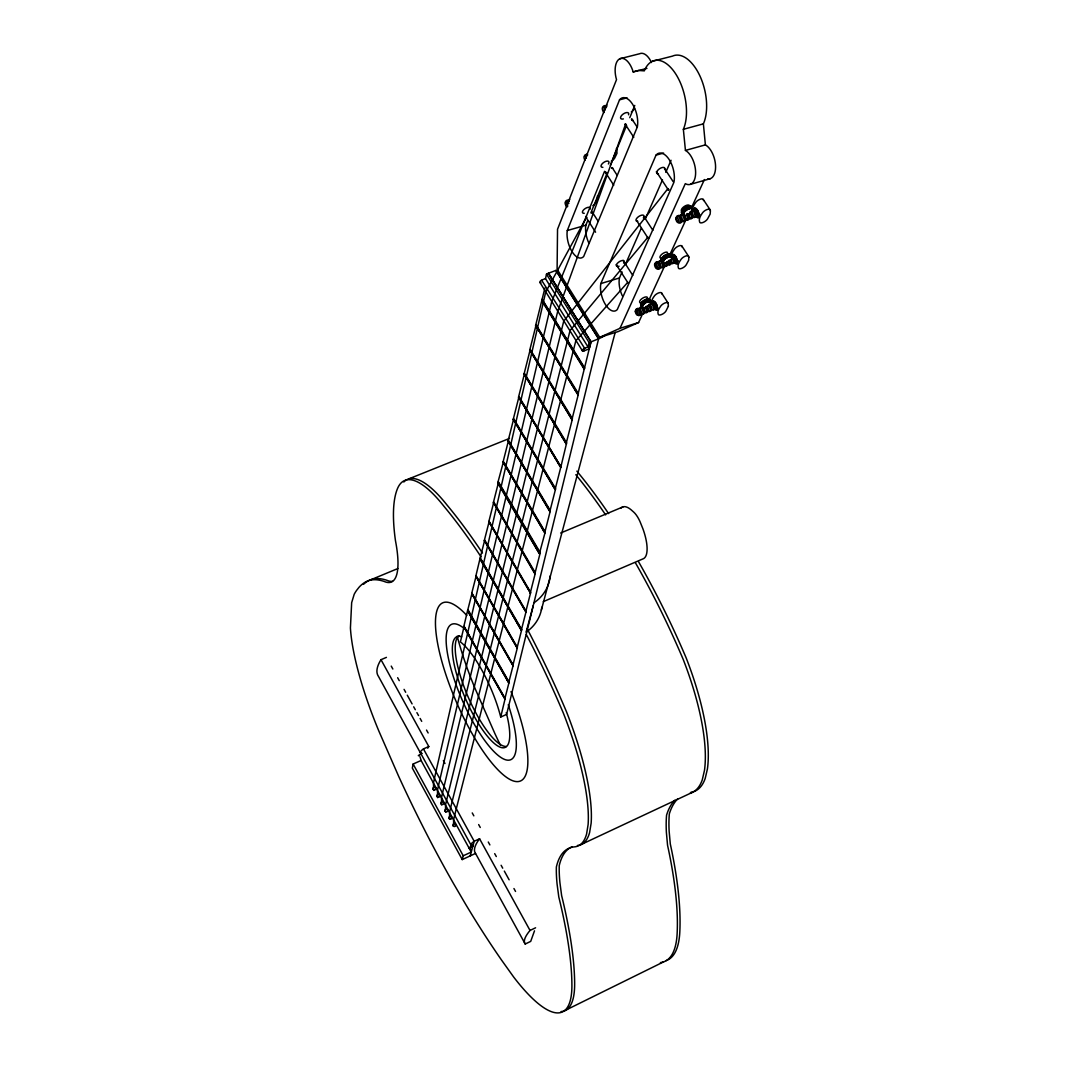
<?xml version="1.0" encoding="UTF-8"?>
<svg xmlns="http://www.w3.org/2000/svg" width="1066" height="1066" viewBox="0 0 1066 1066"><rect width="100%" height="100%" fill="white"/><g stroke="black" fill="none" stroke-linecap="round" stroke-linejoin="round"><path stroke-width="1.5" d="M640.759 307.608A3.624 1.426 69.1 0 1 642.132 307.248L640.919 304.596C639.067 300.559 644.85 311.059 640.972 303.93M662.865 262.463C659.268 253.295 662.586 269.125 663.945 260.064L662.079 257.559L664.185 255.707L665.331 255.014L667.01 257.666L669.408 256.52L667.036 252.136A4.664 2.025 -33.5 0 0 660.947 255.147A4.664 2.025 -33.5 0 0 661.733 258.252M671.313 256.506L669.275 256.799L667.676 254.334L668.955 253.921L671.02 256.813L669.715 254.041L671.753 257.706C671.78 260.757 666.703 263.888 663.305 263.648M681.947 212.534L683.812 215.718L681.72 211.947C682.586 218.423 690.222 215.119 692.78 210.215L690.408 205.805L692.78 210.215M681.814 211.201L683.599 215.039M420.031 756.807L421.097 760.484L413.128 764.029L412.329 768.093L462.231 859.582L475.543 853.426A66.265 18.522 -29.6 0 1 479.58 838.782L474.183 841.261L470.226 855.891M467.841 610.751L508.948 682.76L467.534 610.885L463.817 626.475L505.017 699.123L463.976 626.928L460.392 641.919A60.109 16.696 66.4 0 1 500.714 717.032L506.616 714.407L598.599 338.775L556.026 270.378L548.297 273.322L591.044 341.88L589.245 348.822L583.915 350.927A2.438 1.026 -32.1 0 1 582.356 350.354A2.438 1.026 -32.1 0 1 584.594 348.289L588.032 346.943L545.512 278.626L546.485 274.189L548.444 273.242L590.977 341.76L589.565 347.636M497.729 483.058L498.395 482.778L540.076 553.401L539.396 553.68L497.729 483.058L503.272 462.351L545.032 532.734L504.111 463.763M467.534 610.885L471.865 593.882L513.052 665.704L471.705 593.389L476.022 576.493L517.276 648.128L475.862 575.986L479.927 558.93L521.58 630.246L480.246 558.797M479.927 558.93L484.55 540.782L525.964 612.031L484.39 540.249L489.014 522.073L530.522 593.109L488.854 521.514L493.611 502.806L535.199 573.641L530.188 593.256M484.23 540.915L484.39 540.249M488.694 522.207L488.854 521.514M493.291 502.939L498.395 482.778M502.939 462.484L508.309 441.297L550.163 511.453L508.309 441.297M507.962 441.431L513.492 419.578L555.439 489.494L513.492 419.578M513.146 419.724L518.796 397.391L560.836 467.068L518.796 397.391M518.436 397.538L524.312 374.286L566.459 443.696L524.312 374.286M523.952 374.433L530.002 350.421L572.255 419.578L530.868 351.847M529.642 350.567L535.892 325.783L578.252 394.66L535.892 325.783M535.518 325.916L544.913 288.033M584.075 369.049L541.608 300.452L542.208 299.359L584.674 367.943L584.448 368.889L542.847 301.705M539.396 553.68L497.902 482.325M504.724 699.256L508.948 682.76M508.655 682.893L467.747 609.979M512.746 665.837L517.276 648.128M516.97 648.261L521.58 630.246M521.274 630.379L480.086 558.278M525.645 612.177L530.522 593.109M534.865 573.774L493.451 502.233M544.699 532.88L503.125 461.738M549.816 511.587L508.149 440.658M555.093 489.64L513.332 418.925M560.476 467.201L518.636 396.712M566.099 443.842L524.152 373.566M571.896 419.724L529.855 349.688M577.879 394.806L535.745 325.01M500.714 717.032L505.017 699.123M508.788 682.293L513.052 665.704M521.434 629.726L525.964 612.031M535.039 573.055L540.076 553.401M539.583 552.934L545.032 532.734M544.886 532.121L550.163 511.453M550.003 510.801L555.439 489.494M555.279 488.828L560.836 467.068M560.929 466.642L566.459 443.696M566.299 442.976L572.255 419.578M572.109 418.831L578.252 394.66M578.105 393.887L589.245 348.822M583.915 350.927L584.594 348.289L541.568 280.158A2.399 1.093 -32.2 0 0 539.889 281.97A2.399 1.093 -32.2 0 0 540.995 282.73M588.032 346.943L589.138 342.639L546.485 274.189M462.231 859.582L463.23 855.785L413.128 764.029M615.202 332.365L541.341 610.138M533.253 605.635L526.098 632.191A44.079 38.962 13.3 0 0 541.848 607.194M657.442 310.099A2.438 1.026 -33 0 1 656.816 310.286L657.575 307.701L653.378 301.132M699.762 214.466A2.572 1.119 -34.2 0 0 699.069 214.799L698.19 217.664L696.418 214.959M534.506 930.818L530.708 941.385L525.218 944.023L475.543 853.426M619.533 99.818A19.188 9.727 76 0 1 632.311 103.842A19.188 9.727 76 0 1 637.361 126.867L583.675 256.48A17.869 8.595 74.2 0 1 572.122 251.736A17.869 8.595 74.2 0 1 567.272 230.549L619.533 99.818L627.075 97.845M604.569 171.306L551.642 301.838L439.872 779.566L437.46 790.332L437.646 797.714M588.885 243.141A17.802 8.688 74.3 0 1 585.834 225.219L587.726 220.609M590.857 212.934L607.167 172.998M610.298 165.323L626.608 125.388M629.753 117.713L634.776 105.427M656.016 155.143A18.895 9.767 75.2 0 1 669.048 159.38A18.895 9.767 75.2 0 1 673.925 182.313L617.267 309.58A17.616 8.608 73.5 0 1 605.501 304.649A17.616 8.608 73.5 0 1 600.811 283.583L656.016 155.143L663.585 153.051M622.304 295.762A17.536 8.701 73.5 0 1 619.439 277.986L622.078 271.95M625.396 264.408L641.279 228.191M645.25 219.13L662.466 179.887M665.77 172.346L671.06 160.273M681.414 211.321L682.866 209.416L684.519 211.934L683.453 213.706M619.839 58.75A17.802 9.048 76.6 0 0 616.521 79.63L557.531 229.257L557.105 269.245L599.718 337.336L620.012 328.315L685.318 183.645A18.002 9.447 75.3 0 0 695.632 172.799A18.002 9.447 75.3 0 0 685.438 150.413L683.359 129.306A40.335 21 76.3 0 0 675.191 73.141A40.335 21 76.3 0 0 644.304 70.862L638.534 70.463L633.177 71.915A17.802 9.048 76.6 0 0 619.839 58.75L639.613 53.753A17.736 9.128 76.7 0 1 651.473 62.534M640.599 304.05L641.945 302.318L643.504 304.743L642.145 306.475M660.96 259.411L662.346 257.599M684.519 211.934L682.586 209.376L683.493 208.456L685.145 210.961L686.491 210.175L684.758 207.457L685.931 206.737L688.463 205.765L689.982 208.576L691.274 208.163L704.426 179.528M643.504 304.743L641.679 302.278L642.531 301.425L644.344 303.89L645.356 303.104L643.731 300.492L647.262 298.853C654.484 308.434 645.596 292.963 650.7 301.238M665.331 255.014L667.822 254.121M689.982 208.576L688.463 205.765M648.701 301.558L647.262 298.853A4.544 1.932 -33 0 0 645.117 297.068A4.544 1.932 -33 0 0 640.066 300.545A4.544 1.932 -33 0 0 641.372 302.824M685.931 206.737L687.663 209.456L690.115 208.283M644.93 299.999L646.476 302.424L648.821 301.292M649.554 301.265L649.914 300.492M670.088 256.639L669.928 254.694M648.848 299.106L651.459 302.917C649.314 306.941 641.719 311.219 640.919 304.596M599.718 337.336L618.08 331.606L638.601 322.532L642.758 313.497M648.994 299.946L664.931 265.327M669.781 254.787L686.411 218.663M585.714 216.824L586.313 217.544L545.659 292.177L435.821 772.197L433.449 783.017L433.675 790.452M632.778 120.351L631.991 119.192L632.351 120.565M631.632 119.752L632.444 119.952M612.364 167.868C612.697 167.775 611.964 168.441 611.857 168.028M634.537 108.292L634.004 109.118A4.784 2.319 -34.7 0 1 631.299 111.943M668.142 189.655L667.689 188.922L563.701 321.239L448 794.357L445.495 805.003L445.628 812.292M648.621 238.278L647.955 237.185L570.043 330.527L452.077 801.792L449.532 812.372L449.625 818.994M628.007 283.103L627.621 282.477L575.84 340.787L456.168 809.241L453.583 819.767L453.636 826.137M688.33 206.071L690.408 205.805M684.239 211.881L685.145 210.961M662.079 257.559L663.678 260.024L665.864 258.372L664.185 255.707M641.665 305.422L642.132 305.809M647.142 299.133L649.154 298.813M643.238 304.703L644.077 303.863M612.097 167.535L612.683 168.321M592.336 213.053C592.976 213.773 592.376 212.001 591.896 212.64M683.493 208.456L684.838 207.657M642.531 301.425L643.811 300.679M681.547 212.774L681.72 211.947M690.088 206.124L692.887 209.336M686.491 210.175L687.663 209.456M690.835 207.084L691.008 206.258M689.622 205.658L692.66 208.749M665.784 258.185L667.01 257.666M671.02 256.813L671.926 256.919L670.327 254.454M671.753 257.706L671.926 256.919M649.367 299.426L651.459 302.917M649.594 299.932L649.754 299.186M645.356 303.104L646.396 302.251L644.837 299.812M563.874 1011.061L663.585 961.878M525.218 944.023A67.305 16.19 -29.8 0 1 530.029 930.445L535.598 927.793M581.05 844.565L692.047 792.518M463.23 855.785L471.252 852.08L470.106 847.63L473.064 846.271L473.371 845.151L468.787 847.883L469.973 847.697M421.816 753.529L418.325 755.634L419.524 755.634M421.87 753.276A6.263 2.012 -29 0 1 423.455 748.905L428.799 746.533L381.002 659.694L386.425 657.376M543.247 601.664L643.518 558.651A32.273 11.553 67 0 0 642.905 528.789L640.946 523.926A14.777 5.317 67.1 0 0 633.71 512.106L631.219 509.894A32.753 11.739 67 0 0 621.132 508.042M560.649 533.027L623.064 506.843M371.701 579.398L397.818 568.564M560.676 466.375L518.982 396.565M408.558 478.98L509.428 438.446M592.23 213.147L592.27 212.094L598.159 221.288M589.138 342.639L598.599 338.775A44.585 36.79 14.3 0 0 605.288 335.284M542.101 279.918L545.512 278.626M620.012 328.315L638.601 322.532M600.811 283.583L619.439 277.986M567.272 230.549L585.834 225.219M690.422 184.338L710.262 178.688M685.438 150.413L705.386 144.883L703.387 123.856A40.162 21.2 76.4 0 0 700.082 76.312A40.162 21.2 76.4 0 0 672.486 56.125L652.392 61.255M683.359 129.306L703.387 123.856M633.177 71.915L646.942 68.384M661.72 261.183L662.479 261.303M668.955 253.921L669.715 254.041M682.16 213.227L682.946 213.36M683.812 215.718L684.585 215.865M650.407 301.531L651.539 302.118M628.42 282.93L628.14 282.49M628.247 283.396L627.701 282.65M586.007 216.451L586.806 217.624M586.287 217.557L585.607 216.598L595.588 232.215M648.061 238.278L647.422 237.292L647.995 238.171M605.381 172.306L605.861 172.972M605.595 171.799L606.048 172.545M611.697 167.722L611.951 168.401M668.169 188.775L668.542 189.282M668.515 190.134L667.929 189.255M668.449 190.068L656.363 171.639M605.675 172.612L605.221 172.106L605.928 173.078M625.689 124.136L626.168 124.869L625.555 123.989M625.182 124.242L625.809 125.202M625.329 124.522L625.635 124.895M632.018 119.205L637.348 127.32M631.632 119.485L632.165 120.311M586.113 216.571L586.513 217.237M441.63 804.99L441.471 797.661L443.936 786.948L557.665 311.525L625.436 124.535M647.742 237.718L648.248 238.438L636.762 220.769M668.062 188.602L668.755 189.695M703.293 199.502L710.143 209.829M694.606 208.017L699.069 214.799M690.608 206.498L692.26 209.003M664.504 168.508L673.219 181.74M689.316 205.978L690.968 208.483M687.33 206.098L688.982 208.603M687.197 206.404L688.849 208.909M684.758 207.457L686.411 209.962M683.759 208.51L685.411 211.015M682.2 210.335L683.839 212.84M625.116 124.109L633.79 137.301M681.8 210.455L683.453 212.96M681.321 212.201L683.186 215.279M681.934 246.139L688.569 256.306M670.554 254.987L672.153 257.452M668.649 254.228L670.248 256.693M612.364 167.908L617.241 175.424M643.851 216.425L652.872 230.323M666.703 254.374L668.302 256.853M666.57 254.667L668.169 257.133A4.197 1.826 -33.5 0 0 667.276 257.612M664.265 255.893L665.864 258.372M663.225 256.719L664.824 259.185M662.959 256.679L664.558 259.145M661.706 258.478L663.305 260.943M613.75 185.204L605.515 172.559M661.32 258.585L662.919 261.063M660.867 260.237L662.692 263.249M661.64 293.057L668.076 303.064M655.137 307.661L656.816 310.286M648.394 298.72L649.94 301.145M648.101 299.013L649.647 301.438M623.157 260.384L632.791 275.428M646.183 299.2L647.742 301.625M646.063 299.466L647.608 301.891M643.731 300.492L645.276 302.931M642.798 301.465L644.344 303.89M641.332 303.157L642.878 305.582M616.241 264.608L628.34 283.449M640.946 303.264L642.505 305.702M555.879 270.444L598.599 338.775M548.444 273.242L584.914 332.046M539.996 282.517L582.436 350.887M541.834 299.506L584.301 368.09M536.105 324.864L578.465 393.727M530.215 349.541L572.469 418.685M524.512 373.433L566.659 442.843M513.679 418.778L555.639 488.681M508.495 440.511L550.349 510.667M503.458 461.591L545.219 531.974M498.568 482.045L540.249 552.654M493.785 502.099L535.372 572.922M489.174 521.381L530.681 592.416M484.71 540.116L526.124 611.351M480.393 558.144L521.74 629.58M476.169 575.853L517.436 647.488M472.011 593.256L513.199 665.077M464.11 626.342L505.164 698.523M468.054 609.859L509.095 682.16M391.235 666.103L392.848 669.008M397.658 677.723L399.257 680.641M404.067 689.356L405.68 692.274M407.279 695.179L412.089 703.893M413.688 706.811L415.3 709.716M416.899 712.621L418.512 715.526M420.111 718.431L421.71 721.349M426.52 730.063L428.132 732.968M443.363 760.604L444.975 763.509M472.238 812.932L473.837 815.85M478.661 824.564L480.26 827.469M488.281 842.007L489.88 844.925M494.691 853.639L496.303 856.558M501.113 865.272L502.712 868.177M504.325 871.095L509.135 879.81M513.945 888.538L515.544 891.442M479.58 838.782L530.029 930.445M423.455 748.905L474.183 841.261A6.356 1.799 -29.2 0 0 473.104 845.271M420.497 752.929L471.065 845.151M420.737 753.489L378.43 676.324A64.227 22.852 -29.3 0 1 381.002 659.694M421.097 760.484L471.252 852.08M661.933 293.963L661.773 293.496A4.65 1.972 -33.1 0 0 658.495 292.963A4.65 1.972 -33.1 0 0 654.031 296.508A17.616 7.435 -33.2 0 0 651.513 301.998M682.213 247.112L682.053 246.606A4.77 2.065 -33.7 0 0 678.749 245.966A4.77 2.065 -33.7 0 0 674.152 249.631A18.082 7.808 -33.8 0 0 671.62 257.146M703.573 200.555L703.413 200.008A4.904 2.172 -34.3 0 0 700.056 199.262A4.904 2.172 -34.3 0 0 695.338 203.046A18.575 8.182 -34.4 0 0 692.567 209.123M631.978 120.271L631.485 119.312M597.533 195.611L597.533 198.649L595.428 203.02A4.544 2.119 -33.4 0 1 592.883 205.631M656.776 307.488A2.412 0.959 69.1 0 1 656.296 307.621M653.391 304.423A3.238 1.279 69.1 0 1 654.977 303.117A3.238 1.279 69.1 0 1 656.669 307.768A3.238 1.279 69.1 0 1 654.484 307.461M652.579 303.81A4.85 1.932 69.1 0 1 654.964 301.838A4.85 1.932 69.1 0 1 657.495 308.82A4.85 1.932 69.1 0 1 654.231 308.354M639.533 309.446A3.624 1.426 69.1 0 1 641.292 307.994A3.624 1.426 69.1 0 1 643.198 313.217A3.624 1.426 69.1 0 1 640.773 312.858M645.423 307.448A3.624 1.426 69.1 0 1 646.609 312.245A3.624 1.426 69.1 0 1 644.264 311.485M643.438 307.967A2.265 0.893 69.1 0 1 644.823 310.792A2.265 0.893 69.1 0 1 643.917 311.885M646.116 306.355A3.624 1.426 69.1 0 1 647.861 311.165A3.624 1.426 69.1 0 1 645.903 311.685M647.235 306.901A2.265 0.893 69.1 0 1 648.275 309.167A2.265 0.893 69.1 0 1 647.941 310.699M649.887 305.076A2.265 0.893 69.1 0 1 651.699 307.528A2.265 0.893 69.1 0 1 650.9 309.167M649.127 304.53A3.624 1.426 69.1 0 1 651.326 309.047A3.624 1.426 69.1 0 1 649.874 310.792M650.58 303.344A3.624 1.439 69.1 0 1 653.485 307.274A3.624 1.439 69.1 0 1 652.192 309.886M651.433 303.104A3.624 1.439 69.1 0 1 654.377 305.929A3.624 1.439 69.1 0 1 653.818 309.673M648.448 305.436A3.624 1.426 69.1 0 1 650.193 310.259A3.624 1.426 69.1 0 1 648.221 310.779M642.625 307.714A3.624 1.426 69.1 0 1 644.33 311.765A3.624 1.426 69.1 0 1 643.358 313.764M639.08 309.566A2.265 0.893 69 0 1 640.453 309.886A2.265 0.893 69 0 1 641.332 312.778A2.265 0.893 69 0 1 640.12 312.951M636.042 310.806A3.638 1.412 69 0 1 637.788 309.353A3.638 1.412 69 0 1 639.693 314.577A3.638 1.412 69 0 1 637.281 314.217M636.842 313.431A3.638 1.412 69 0 1 636.482 312.565M637.175 309.593A3.624 1.412 69 0 1 638.96 308.9A3.624 1.412 69 0 1 640.866 313.404A3.624 1.412 69 0 1 639.4 314.883M652.978 304.503A2.265 0.893 69.1 0 1 654.218 304.183A2.265 0.893 69.1 0 1 655.31 307.181A2.265 0.893 69.1 0 1 654.071 307.514M656.136 308.767A3.624 1.439 69.1 0 1 655.67 308.527M654.937 302.264A3.624 1.439 69.1 0 1 656.976 305.915A3.624 1.439 69.1 0 1 656.536 308.794M569.284 200.595A3.571 1.359 70.2 0 1 569.817 199.262M569.124 200.941A2.239 0.839 70.2 0 1 569.351 200.928M566.686 205.245A3.571 1.346 70.2 0 1 566.326 204.392M565.819 201.874A3.571 1.346 70.2 0 1 566.925 200.595A3.571 1.346 70.2 0 1 568.831 203.393M567.685 206.324A2.678 1.013 70.2 0 1 565.66 205.125A2.678 1.013 70.2 0 1 565.673 201.78A2.678 1.013 70.2 0 1 567.698 205.258M567.045 200.808A3.571 1.346 70.2 0 1 568.751 200.741M584.967 160.246A2.758 1.066 70.7 0 1 584.181 156.196A2.758 1.066 70.7 0 1 586.34 158.154M585.967 155.023A3.678 1.426 70.7 0 1 587.752 154.876M584.714 156.116A3.678 1.426 70.7 0 1 587.033 155.929M606.647 106.227A3.771 1.519 71.2 0 1 606.927 105.014M603.916 111.104A3.771 1.506 71.2 0 1 603.543 110.211M603.116 106.813A3.771 1.506 71.2 0 1 605.901 107.999M604.022 112.53A2.825 1.133 71.2 0 1 602.37 109.305A2.825 1.133 71.2 0 1 603.156 107.32A2.825 1.133 71.2 0 1 604.942 110.198M604.529 105.88A3.771 1.506 71.2 0 1 606.661 106.787M694.752 210.322A3.411 1.439 70.1 0 1 697.044 210.855A3.411 1.439 70.1 0 1 698.11 215.412A3.411 1.439 70.1 0 1 695.832 214.866M693.806 211.068A5.117 2.159 70.1 0 1 696.431 208.723A5.117 2.159 70.1 0 1 699.083 216.092A5.117 2.159 70.1 0 1 695.525 215.865M680.188 215.918A3.824 1.599 70 0 1 682.333 215.185A3.824 1.599 70 0 1 684.159 220.276A3.824 1.599 70 0 1 682.027 220.995M686.491 214.466A3.824 1.599 70 0 1 687.703 219.569A3.824 1.599 70 0 1 685.158 218.956M684.705 215.359A2.385 0.999 70 0 1 685.851 218.29A2.385 0.999 70 0 1 684.825 219.29M687.703 214.013A3.824 1.599 70 0 1 688.982 218.796A3.824 1.599 70 0 1 686.877 219.17M689.049 218.05A2.385 0.999 70 0 1 688.783 218.05M688.343 213.986A2.385 0.999 70 0 1 689.369 216.065A2.385 0.999 70 0 1 689.276 217.89M691.354 212.174A2.385 0.999 70 0 1 693.02 214.692A2.385 0.999 70 0 1 692.42 216.678M690.835 211.974A3.824 1.612 70 0 1 692.66 217.051A3.824 1.612 70 0 1 690.515 217.784M692.247 210.362A3.811 1.612 70.1 0 1 695.059 215.305A3.811 1.612 70.1 0 1 692.927 216.864M692.434 210.655A3.811 1.612 70.1 0 1 694.646 210.801A3.811 1.612 70.1 0 1 696.311 215.412A3.811 1.612 70.1 0 1 694.659 216.878M689.622 212.427A3.824 1.599 70 0 1 691.448 217.517A3.824 1.599 70 0 1 689.302 218.25M681.507 214.786A3.824 1.599 70 0 1 683.719 214.932A3.824 1.599 70 0 1 685.385 219.556A3.824 1.599 70 0 1 683.759 221.008M680.148 216.305A2.385 0.999 70 0 1 681.907 218.237A2.385 0.999 70 0 1 681.76 220.809M676.577 218.13A3.824 1.586 70 0 1 678.322 216.238A3.824 1.586 70 0 1 680.508 221.395A3.824 1.586 70 0 1 678.376 222.381M677.403 220.902A3.824 1.586 70 0 1 677.017 219.996M678.096 215.678A3.824 1.586 70 0 1 681.401 218.97A3.824 1.586 70 0 1 680.108 222.394M694.992 210.801A2.385 1.013 70.1 0 1 696.751 213.893A2.385 1.013 70.1 0 1 695.418 214.866M696.898 209.682A3.811 1.612 70.1 0 1 698.643 213.48A3.811 1.612 70.1 0 1 698.017 216.185M673.032 257.186A3.318 1.359 69.6 0 1 674.885 256.613A3.318 1.359 69.6 0 1 676.47 261.037A3.318 1.359 69.6 0 1 674.631 261.596M672.22 257.279A4.984 2.039 69.6 0 1 674.498 254.921A4.984 2.039 69.6 0 1 677.336 261.663A4.984 2.039 69.6 0 1 674.565 262.836M658.908 262.942A3.718 1.506 69.5 0 1 660.587 261.197A3.718 1.506 69.5 0 1 662.719 266.233A3.718 1.506 69.5 0 1 660.667 267.1M665.81 262.502A3.718 1.506 69.5 0 1 666.183 265.754A3.718 1.506 69.5 0 1 664.731 266.194M663.838 262.569A2.332 0.946 69.5 0 1 664.371 264.754A2.332 0.946 69.5 0 1 663.705 265.581M666.996 262.049A3.718 1.506 69.5 0 1 666.397 265.98M667.649 261.756A2.319 0.946 69.5 0 1 667.809 263.942A2.319 0.946 69.5 0 1 666.65 263.768M670.98 259.824A2.319 0.946 69.5 0 1 671.5 262.009A2.319 0.946 69.5 0 1 670.82 262.849M670.194 259.784A3.718 1.519 69.5 0 1 670.94 263.928A3.718 1.519 69.5 0 1 668.982 263.902M671.114 256.959A3.718 1.519 69.6 0 1 673.406 261.983A3.718 1.519 69.6 0 1 671.353 262.982M671.074 256.493A3.718 1.519 69.6 0 1 674.285 259.771A3.718 1.519 69.6 0 1 673.032 262.996M663.052 262.529A3.718 1.506 69.5 0 1 663.865 266.367A3.718 1.506 69.5 0 1 662.359 267.1M660.067 261.69A3.718 1.506 69.5 0 1 662.599 261.73M669.008 260.237A3.718 1.519 69.5 0 1 669.648 264.635A3.718 1.519 69.5 0 1 667.303 263.702M658.601 262.729A2.332 0.946 69.5 0 1 660.4 264.208A2.332 0.946 69.5 0 1 660.4 266.953M655.31 263.515A3.731 1.506 69.5 0 1 657.509 263.102A3.731 1.506 69.5 0 1 659.094 268.299A3.731 1.506 69.5 0 1 656.616 267.806M656.163 267.006A3.731 1.506 69.5 0 1 655.79 266.127M656.496 263.062A3.731 1.506 69.5 0 1 658.535 262.436A3.731 1.506 69.5 0 1 660.334 267.393A3.731 1.506 69.5 0 1 658.295 268.006M672.713 257.546A2.319 0.946 69.6 0 1 674.658 258.732A2.319 0.946 69.6 0 1 674.378 261.476M676.297 262.329A3.718 1.519 69.6 0 1 675.884 262.329M673.126 256.679A3.718 1.519 69.6 0 1 674.432 255.44A3.718 1.519 69.6 0 1 676.497 258.398M676.777 259.318A3.718 1.519 69.6 0 1 676.87 261.65M682.213 211.681A4.704 2.092 -34.1 0 1 682.64 210.255M683.239 209.429A4.704 2.092 -34.1 0 1 688.103 206.444M690.142 206.831A4.704 2.092 -34.1 0 1 690.342 207.35M687.69 213.586A4.704 2.079 -34.1 0 1 686.637 214.066M684.066 214.319A4.704 2.079 -34.1 0 1 683.599 213.986M683.399 213.48A4.704 2.079 -34.1 0 1 683.466 212.814M684.412 211.215A4.704 2.079 -34.1 0 1 686.171 209.656M689.276 208.23A4.704 2.079 -34.1 0 1 690.155 208.15M661.746 259.744A4.584 1.985 -33.5 0 1 663.945 256.44A4.584 1.985 -33.5 0 1 668.329 254.587M669.008 254.694A4.584 1.985 -33.5 0 1 669.675 255.494M663.279 260.144A4.584 1.985 -33.5 0 1 663.851 259.358M666.583 257.226A4.584 1.985 -33.5 0 1 667.622 256.746M668.635 260.904A4.197 1.826 -33.5 0 1 666.783 262.036M690.808 211.255A4.317 1.905 -34.1 0 1 690.155 212.001M685.291 211.081A4.317 1.905 -34.1 0 1 686.104 210.362M427.719 748.185A65.213 20.787 -29.5 0 1 428.799 746.533M666.157 960.599A153.491 46.158 65.2 0 0 679.841 931.191A289.592 85.173 66.1 0 0 670.301 843.979L669.128 831.04A179.967 59.829 63.5 0 1 669.341 813.824A201.447 66.305 63.3 0 1 677.656 798.9M660.414 962.571A153.557 46.011 65.2 0 0 677.19 932.483A289.712 84.894 66.1 0 0 667.556 845.285L666.383 832.346A180.047 59.643 63.5 0 1 666.57 815.13A201.541 66.105 63.3 0 1 674.845 800.22M500.34 745.147A396.339 128.386 66.2 0 1 494.837 733.461L475.303 689.049A136.448 40.055 66.4 0 1 457.194 636.215M690.835 792.318A127.267 43.12 65.9 0 0 705.199 778.447L707.411 769.012A148.227 50.049 66 0 0 686.158 657.895A300.692 95.753 66.1 0 0 638.454 561.555M576.879 471.159A300.692 95.753 66.1 0 1 608.619 513.612M690.075 793.224A127.32 42.986 65.9 0 0 702.281 779.806L704.479 770.372A148.294 49.889 66 0 0 683.133 659.241A300.825 95.447 66.1 0 0 635.443 562.848M575.813 474.703A300.825 95.447 66.1 0 1 605.621 514.878M561.062 1011.567A155.942 40.188 65.5 0 0 574.641 982.705A294.096 74.1 66.2 0 0 561.635 895.64L559.93 882.715A183.205 52.301 64 0 1 559.237 865.632A205.072 57.964 63.8 0 1 572.282 846.71M403.827 482.005A127.52 36.484 67.1 0 1 446.974 504.991A305.755 83.508 66.2 0 1 482.485 553.054M392.488 581.316A91.196 24.265 67.9 0 1 387.051 580.344A265.621 68.277 65.8 0 0 367.583 581.236A363.786 93.262 65.2 0 0 363.519 584.315M481.099 556.958A305.889 83.188 66.2 0 0 443.909 506.243A127.574 36.337 67.1 0 0 397.405 488.814A170.72 48.849 66.8 0 0 395.473 540.742A91.236 24.172 67.9 0 1 384.293 581.49A265.727 68.011 65.8 0 0 364.878 582.356A363.932 92.889 65.2 0 0 359.015 587.299L356.484 590.524A363.932 92.889 65.2 0 0 354.218 594.228L351.66 602.65L350.421 627.981A138.553 34.818 66.5 0 0 378.936 731.249L398.671 776.341A403.188 111.997 66.3 0 0 453.743 883.954L465.482 904.021A403.188 111.997 66.3 0 0 501.513 960.026L513.665 977.029A156.009 40.028 65.5 0 0 571.896 984.051A294.203 73.807 66.2 0 0 558.797 896.986L557.078 884.06A183.285 52.101 64 0 1 556.372 866.978A205.165 57.737 63.9 0 1 574.481 846.87A129.599 37.55 66.1 0 0 586.606 833.905L588.099 824.644A150.919 43.559 66.2 0 0 563.248 712.874A305.889 83.188 66.2 0 0 526.298 634.483M511.027 691.607A97.166 27.236 66.4 0 1 511.267 780.125A97.166 27.236 66.4 0 1 441.391 659.747A97.166 27.236 66.4 0 1 466.788 615.402M577.439 845.485A129.532 37.683 66.1 0 0 589.618 832.493L591.137 823.232A150.852 43.733 66.2 0 0 566.379 711.475A305.755 83.508 66.2 0 0 527.177 628.833M506.23 712.674A60.376 16.909 66.4 0 1 496.769 745.334A60.376 16.909 66.4 0 1 458.407 680.041A60.376 16.909 66.4 0 1 461.645 636.802M508.269 704.706A73.834 20.68 66.4 0 1 501.859 758.059A73.834 20.68 66.4 0 1 451.638 671.114A73.834 20.68 66.4 0 1 464.243 628.5M506.283 746.48A60.349 16.976 66.4 0 1 467.441 695.352A60.349 16.976 66.4 0 1 459.406 635.656M641.759 303.05A4.464 1.892 -33 0 1 643.065 301.558M643.971 300.852A4.464 1.892 -33 0 1 649.127 300.186M642.865 304.796A4.464 1.892 -33 0 1 643.411 304.037M649.567 301.185A4.464 1.892 -33 0 1 650.033 301.465M658.428 173.851A4.757 2.199 -34.3 0 1 657.096 171.173A4.757 2.199 -34.3 0 1 662.372 167.495A4.757 2.199 -34.3 0 1 664.611 169.547M619.08 266.22A4.517 1.999 -33.1 0 1 616.641 264.328A4.517 1.999 -33.1 0 1 622.118 260.544A4.517 1.999 -33.1 0 1 623.583 263.102M637.788 221.275A4.637 2.092 -33.7 0 1 636.629 218.503A4.637 2.092 -33.7 0 1 642.212 215.092A4.637 2.092 -33.7 0 1 643.358 217.877M705.386 144.883A17.922 9.527 75.4 0 1 715.513 164.964A17.922 9.527 75.4 0 1 707.771 178.941M683.119 211.428A4.797 2.132 -34.1 0 1 681.68 209.096A4.797 2.132 -34.1 0 1 686.491 205.325A4.797 2.132 -34.1 0 1 689.595 206.351M623.383 118.912A4.704 2.279 -34.6 0 1 620.745 116.847A4.704 2.279 -34.6 0 1 625.889 112.716A4.704 2.279 -34.6 0 1 628.527 114.795M602.876 167.322A4.584 2.185 -33.9 0 1 601.637 164.457A4.584 2.185 -33.9 0 1 607.154 161.086A4.584 2.185 -33.9 0 1 608.38 163.964M584.261 213.293A4.464 2.079 -33.3 0 1 582.849 210.855A4.464 2.079 -33.3 0 1 587.792 207.404A4.464 2.079 -33.3 0 1 590.058 209.242M649.474 304.063A4.091 1.732 -33 0 1 648.861 304.756M648.101 305.436A4.091 1.732 -33 0 1 647.222 306.035M646.289 306.542A4.091 1.732 -33 0 1 645.383 306.888M642.945 306.089A4.091 1.732 -33 0 1 643.118 305.502M648.448 301.811A4.091 1.732 -33 0 1 649.154 301.798M649.687 301.971A4.091 1.732 -33 0 1 649.98 302.318M550.176 575.933A45.118 39.602 13.4 0 1 533.946 602.823M677.603 263.635A2.492 1.079 -33.6 0 1 676.977 263.822L677.789 261.09A2.492 1.079 -33.6 0 1 678.469 260.784M611.271 161.099A4.664 2.212 -34 0 0 614.789 157.875L616.987 153.291L616.828 149.546A4.677 2.239 -34.1 0 0 616.348 148.667M688.849 257.279L688.649 260.317L686.251 264.754A4.757 2.039 -33.6 0 1 681.667 268.379A4.757 2.039 -33.6 0 1 678.376 267.793A18.109 7.742 -33.7 0 1 680.774 259.811A4.77 2.052 -33.7 0 1 685.385 256.146A4.77 2.052 -33.7 0 1 688.689 256.773L688.849 257.279M710.409 210.868L710.156 214.093L707.651 218.743A4.89 2.132 -34.2 0 1 702.934 222.501A4.89 2.132 -34.2 0 1 699.602 221.795A18.615 8.115 -34.3 0 1 702.174 213.387A4.904 2.145 -34.2 0 1 706.905 209.602A4.904 2.145 -34.2 0 1 710.249 210.335L710.409 210.868M668.382 306.209L665.917 311.072A4.637 1.932 -33 0 1 661.466 314.577A4.637 1.932 -33 0 1 658.215 314.084A17.656 7.369 -33.2 0 1 660.454 306.528A4.65 1.959 -33.1 0 1 664.931 302.984A4.65 1.959 -33.1 0 1 668.195 303.504L668.382 306.209M635.336 311.605A2.718 1.066 69 0 0 637.615 315.216A2.718 1.066 69 0 0 637.122 311.139A2.718 1.066 69 0 0 635.336 311.605M675.844 218.916A2.865 1.186 70 0 0 678.282 222.634A2.865 1.186 70 0 0 677.803 218.25A2.865 1.186 70 0 0 675.844 218.916M654.617 265.114A2.798 1.119 69.5 0 0 656.976 268.765A2.798 1.119 69.5 0 0 656.496 264.555A2.798 1.119 69.5 0 0 654.617 265.114M449.266 818.701A1.506 1.399 12.7 0 0 451.797 818.248A1.506 1.399 12.7 0 0 450.052 816.409A1.506 1.399 12.7 0 0 449.266 818.701M453.29 826.043A1.506 1.399 13.1 0 0 455.822 825.59A1.506 1.399 13.1 0 0 454.063 823.752A1.506 1.399 13.1 0 0 453.29 826.043M445.255 811.359A1.506 1.399 12.4 0 0 447.787 810.92A1.506 1.399 12.4 0 0 446.041 809.081A1.506 1.399 12.4 0 0 445.255 811.359M441.257 804.057A1.506 1.386 12 0 0 443.789 803.604A1.506 1.386 12 0 0 442.03 801.779A1.506 1.386 12 0 0 441.257 804.057M437.26 796.755A1.506 1.386 11.6 0 0 439.792 796.315A1.506 1.386 11.6 0 0 438.046 794.49A1.506 1.386 11.6 0 0 437.26 796.755M433.276 789.48A1.506 1.386 11.3 0 0 435.807 789.04A1.506 1.386 11.3 0 0 434.062 787.214A1.506 1.386 11.3 0 0 433.276 789.48"/></g></svg>
